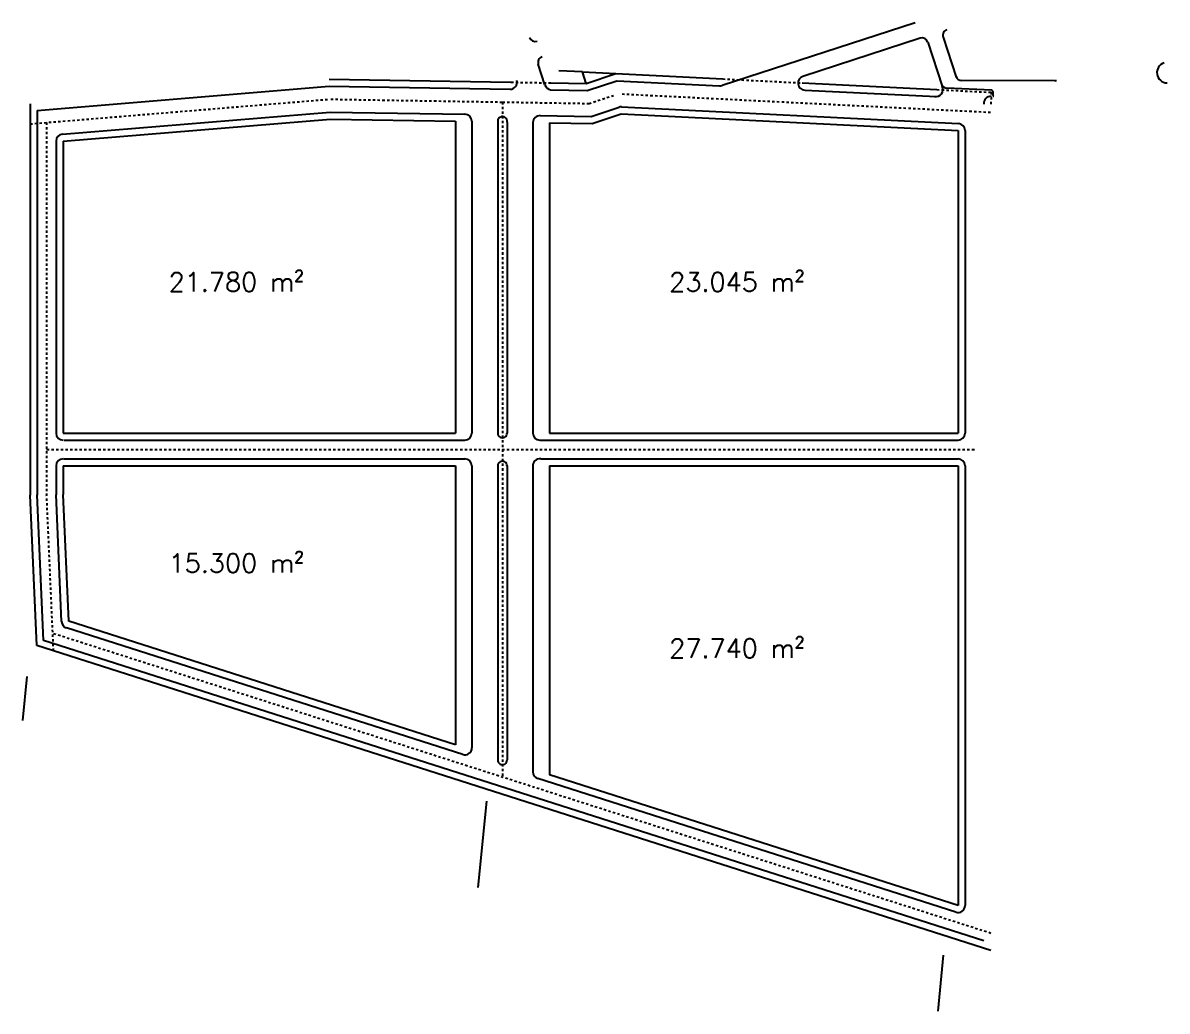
# Model space of a CAD drawing. Header units: millimetres. Extents: x 409504 to 410674, y 7402686 to 14806894.
# Drawn here: x 410187.1 to 410674.3, y 7402685.9 to 7403106.8 of the extents above; entities that cross this region are included whole.
import ezdxf

# ---------------------------------------------------------------- set-up
doc = ezdxf.new("R2010")
doc.units = ezdxf.units.MM
doc.linetypes.add('JIS_02_1.0', pattern=[2, 1, -1])
for name, color, linetype in [('G_divisas', 6, 'Continuous'), ('G_meiofio', 8, 'Continuous'), ('G_quadra', 4, 'Continuous'), ('Linha meio fio', 8, 'Continuous'), ('Linha muro', 6, 'Continuous'), ('LINHAAS', 252, 'Continuous'), ('Piscina', 4, 'Continuous')]:
    doc.layers.add(name, color=color, linetype=linetype)
doc.styles.add('8mm', font='romans.shx', dxfattribs={"height": 4})

msp = doc.modelspace()

# ---------------------------------------------------------------- linework, layer by layer
at = {"layer": 'G_divisas'}
for p, q in [((410426.86, 7403080.97), (410425.3, 7403085.85)), ((410425.3, 7403085.85), (410485.14, 7403082.88)), ((410317.44, 7403082.78), (410394.92, 7403081.49)), ((410411.84, 7403081.21), (410426.86, 7403080.96)), ((410518.86, 7403081.2), (410576.3, 7403078.35)), ((410193.03, 7402841.55), (410190.21, 7402905.59)), ((410599.26, 7402711.64), (410193.03, 7402841.55))]:
    msp.add_line(p, q, dxfattribs=at)
at = {"layer": 'G_divisas', "linetype": 'JIS_02_1.0'}
msp.add_line((410599.43, 7403077.2), (410599.26, 7403072), dxfattribs=at)
at = {"layer": 'G_meiofio'}
for p, q in [((410193.21, 7403069.52), (410317.54, 7403079.78)), ((410317.54, 7403079.78), (410394.54, 7403078.5)), ((410427.32, 7403077.96), (410439.93, 7403082.12)), ((410439.93, 7403082.12), (410483.74, 7403079.94)), ((410411.79, 7403078.21), (410427.32, 7403077.96)), ((410519.97, 7403078.14), (410576.15, 7403075.35)), ((410193.21, 7403069.52), (410193.21, 7402905.66)), ((410429, 7403066.93), (410440.92, 7403070.86)), ((410441.99, 7403071), (410585.41, 7403063.88)), ((410203.97, 7403059.37), (410317.9, 7403068.77)), ((410317.9, 7403068.77), (410375.26, 7403067.88)), ((410378.26, 7403064.88), (410378.26, 7402932.07)), ((410389.26, 7403064.88), (410389.26, 7402932.07)), ((410393.26, 7403064.52), (410393.26, 7402932.07)), ((410404.26, 7403064.34), (410404.26, 7402932.07)), ((410407.31, 7403067.29), (410429, 7403066.93)), ((410588.26, 7403060.88), (410588.26, 7402932.07)), ((410201.21, 7403056.38), (410201.21, 7402932.07)), ((410204.73, 7402929.07), (410375.26, 7402929.07)), ((410407.26, 7402929.07), (410585.26, 7402929.07)), ((410201.21, 7402918.07), (410201.21, 7402905.83)), ((410204.46, 7402921.07), (410375.26, 7402921.07)), ((410378.26, 7402918.07), (410378.26, 7402797.97)), ((410389.26, 7402918.07), (410389.26, 7402792.85)), ((410393.26, 7402918.07), (410393.26, 7402792.85)), ((410404.26, 7402918.07), (410404.26, 7402787.74)), ((410407.56, 7402921.07), (410585.26, 7402921.07)), ((410588.26, 7402918.07), (410588.26, 7402730.81)), ((410195.93, 7402843.77), (410193.21, 7402905.73)), ((410203.59, 7402851.78), (410201.21, 7402905.83)), ((410374.35, 7402795.11), (410205.67, 7402849.05)), ((410596.26, 7402715.75), (410195.93, 7402843.77)), ((410584.35, 7402727.96), (410406.35, 7402784.88))]:
    msp.add_line(p, q, dxfattribs=at)
at = {"layer": 'G_meiofio', "linetype": 'JIS_02_1.0'}
for p, q in [((410190.21, 7403063.76), (410317.3, 7403074.24)), ((410318.14, 7403074.26), (410391.26, 7403073.05)), ((410428.16, 7403072.44), (410439.18, 7403076.08)), ((410442.26, 7403076.5), (410599.62, 7403068.68)), ((410391.26, 7403073.05), (410391.26, 7402785.5)), ((410391.26, 7403073.05), (410428.16, 7403072.44)), ((410197.21, 7403064.33), (410197.21, 7402905.75)), ((410197.21, 7402925.07), (410592.26, 7402925.07)), ((410200.13, 7402839.27), (410197.21, 7402905.75)), ((410599.27, 7402718.99), (410199.81, 7402846.73))]:
    msp.add_line(p, q, dxfattribs=at)
at = {"layer": 'G_meiofio'}
for centre, radius, start, end in [((410520.12, 7403081.14), 3, 107.9787, 267.1563), ((410394.47, 7403081.51), 3.01, 271.3098, 15.0442), ((410412.61, 7403081.53), 3.42, 199.0151, 256.0038), ((410483.88, 7403082.94), 3, 267.1549, 287.9787), ((410575.86, 7403078.34), 3, 258.8531, 28.9366), ((410599.25, 7403072.49), 3, 87.5844, 185.8487), ((410441.84, 7403068.01), 3, 87.1535, 107.9825), ((410375.26, 7403064.88), 3, 0, 90), ((410391.28, 7403064.87), 2.02, 350.0636, 179.5309), ((410407.26, 7403064.29), 3, 89.0484, 180), ((410204.21, 7403056.38), 3, 94.7128, 180), ((410585.26, 7403060.88), 3, 359.9994, 87.1558), ((410204.21, 7402932.07), 3, 180, 270), ((410375.26, 7402932.07), 3, 270, 0), ((410391.26, 7402932.07), 2, 180, 0.0008), ((410407.26, 7402932.07), 3, 180, 270), ((410585.26, 7402932.07), 3, 270, 0), ((410204.21, 7402918.07), 3, 90, 180), ((410375.26, 7402918.07), 3, 0, 90), ((410391.26, 7402918.07), 2, 359.9991, 180.0008), ((410407.26, 7402918.07), 3.01, 84.3237, 185.6763), ((410585.26, 7402918.07), 3, 0, 90), ((410206.59, 7402851.91), 3, 182.514, 252.2687), ((410375.26, 7402797.97), 3, 252.2667, 360), ((410391.26, 7402792.85), 2, 179.9987, 0), ((410407.26, 7402787.74), 3, 180, 252.2667), ((410585.26, 7402730.81), 3, 251.7067, 0.0007)]:
    msp.add_arc(centre, radius, start, end, dxfattribs=at)
at = {"layer": 'G_quadra'}
for p, q in [((410190.21, 7403072.29), (410190.21, 7402905.59)), ((410204.21, 7403056.38), (410318, 7403065.77)), ((410318, 7403065.77), (410371.26, 7403064.88)), ((410371.26, 7403064.88), (410371.26, 7402932.07)), ((410411.26, 7403064.22), (410411.26, 7402932.07)), ((410411.26, 7403064.22), (410429.46, 7403063.92)), ((410411.26, 7403064.22), (410429.46, 7403063.92)), ((410441.84, 7403068.01), (410585.26, 7403060.88)), ((410585.26, 7403060.88), (410585.26, 7402932.07)), ((410204.21, 7403056.38), (410204.21, 7402932.07)), ((410204.21, 7402932.07), (410371.26, 7402932.07)), ((410411.26, 7402932.07), (410585.26, 7402932.07)), ((410204.21, 7402918.07), (410371.26, 7402918.07)), ((410204.21, 7402918.07), (410204.21, 7402905.9)), ((410371.26, 7402918.07), (410371.26, 7402799.25)), ((410411.26, 7402918.07), (410411.26, 7402786.46)), ((410411.26, 7402918.07), (410585.26, 7402918.07)), ((410585.26, 7402918.07), (410585.26, 7402730.81)), ((410206.59, 7402851.91), (410204.21, 7402905.9)), ((410371.26, 7402799.25), (410206.59, 7402851.91)), ((410585.26, 7402730.81), (410411.26, 7402786.46))]:
    msp.add_line(p, q, dxfattribs=at)
at = {"layer": 'Linha meio fio'}
for p, q in [((410567.05, 7403106.77), (410484.81, 7403080.08)), ((410569.19, 7403100.22), (410519.19, 7403083.99)), ((410572.34, 7403098.61), (410578.48, 7403079.79)), ((410578.91, 7403100.73), (410584.53, 7403083.65)), ((410409.38, 7403080.41), (410406.54, 7403089.16)), ((410599.63, 7403078.05), (410580.43, 7403079.01)), ((410626.41, 7403082.13), (410586.79, 7403082.22)), ((410600.11, 7403077.53), (410600.03, 7403076.03))]:
    msp.add_line(p, q, dxfattribs=at)
for centre, radius, start, end in [((410581.29, 7403101.51), 2.5, 107.9787, 198.1517), ((410405.23, 7403101.29), 2.5, 198.0121, 287.92), ((410569.96, 7403097.84), 2.5, 18.0715, 107.9787), ((410408.92, 7403089.93), 2.5, 107.92, 198.0121), ((410674.37, 7403085.62), 4.4, 108.0345, 269.0506), ((410586.79, 7403084.72), 2.5, 198.1517, 269.8667), ((410580.55, 7403081.51), 2.5, 198.0715, 267.1548), ((410626.42, 7403084.63), 2.5, 269.8667, 288.0345), ((410599.61, 7403077.55), 0.5, 357.1549, 87.1548), ((410600.53, 7403076.01), 0.5, 177.1549, 269.0506)]:
    msp.add_arc(centre, radius, start, end, dxfattribs=at)
at = {"layer": 'Linha muro', "linetype": 'JIS_02_1.0'}
for p, q in [((410394.92, 7403081.49), (410411.84, 7403081.21)), ((410485.14, 7403082.88), (410518.86, 7403081.2)), ((410576.3, 7403078.35), (410599.43, 7403077.2))]:
    msp.add_line(p, q, dxfattribs=at)
at = {"layer": 'LINHAAS'}
for p, q in [((410425.3, 7403085.85), (410415.27, 7403086.35)), ((410187.09, 7402809.6), (410188.95, 7402828.35)), ((410381.01, 7402738.58), (410384.66, 7402775.24)), ((410576.76, 7402685.87), (410579.13, 7402709.74))]:
    msp.add_line(p, q, dxfattribs=at)
at = {"layer": 'Piscina'}
for p, q in [((410426.86, 7403080.96), (410439.52, 7403085.14)), ((410429.46, 7403063.92), (410441.84, 7403068.01))]:
    msp.add_line(p, q, dxfattribs=at)

# ---------------------------------------------------------------- texts
at = {"style": '8mm'}
for s, p in [('21.780 m²', (410249.15, 7402992.42)), ('23.045 m²', (410462.3, 7402992.42)), ('15.300 m²', (410249.15, 7402872.66)), ('27.740 m²', (410462.3, 7402836.37))]:
    msp.add_text(s, height=8, dxfattribs=at).set_placement(p)

doc.saveas('drawing.dxf')
